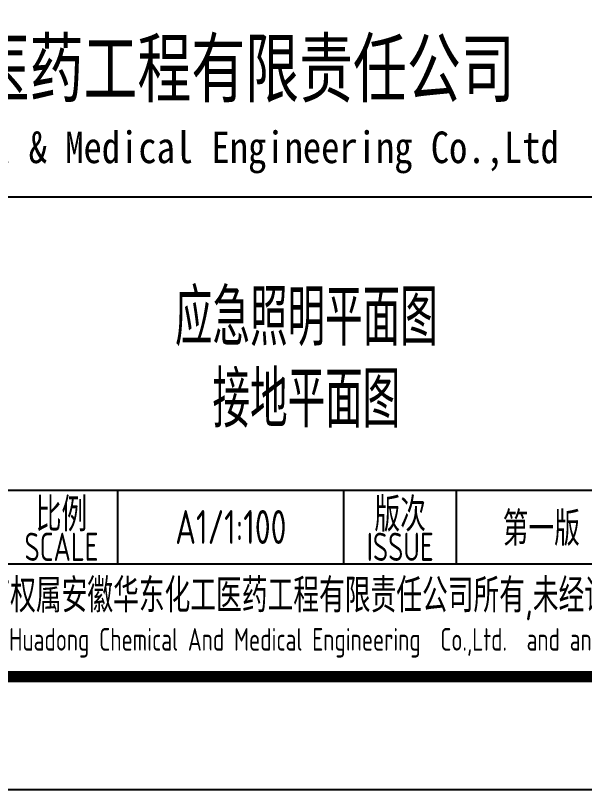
# Model space of a CAD drawing. Extents: x 5211311 to 5622788, y -441754 to -251897.
# Drawn here: x 5403193 to 5408233, y -424514 to -417658 of the extents above; entities that cross this region are included whole.
import ezdxf
from ezdxf.enums import TextEntityAlignment as Align

# ---------------------------------------------------------------- set-up
doc = ezdxf.new("R2010")
doc.units = 0
doc.header["$LTSCALE"] = 1000
doc.header["$MEASUREMENT"] = 0
doc.layers.get('0').update_dxf_attribs({"linetype": 'CONTINUOUS'})
doc.layers.add('PUB_TITLE', color=4, linetype='CONTINUOUS')
doc.styles.add('AHD', font='sceie.shx', dxfattribs={"width": 0.7, "bigfont": 'sceic.shx'})
doc.styles.add('ECEC_TQ_S', font='')
doc.styles.get('ECEC_TQ_S').set_extended_font_data('SimSun')

msp = doc.modelspace()

# ---------------------------------------------------------------- linework, layer by layer
for p, q in [((5397600.7, -419264), (5415600.7, -419264)), ((5397600.7, -421864), (5415600.7, -421864)), ((5404100.7, -422514), (5404100.7, -421864)), ((5406100.7, -422514), (5406100.7, -421864)), ((5407100.7, -422514), (5407100.7, -421864)), ((5397600.7, -422514), (5415600.7, -422514)), ((5397600.7, -423514), (5415600.7, -423514))]:
    msp.add_line(p, q)
at = {"layer": 'PUB_TITLE', "color": 4}
msp.add_lwpolyline([(5332500.7, -424514), (5416600.7, -424514), (5416600.7, -365114), (5332500.7, -365114)], close=True, dxfattribs=at)
at = {"layer": 'PUB_TITLE', "color": 4, "const_width": 100}
msp.add_lwpolyline([(5335000.7, -423514), (5415600.7, -423514), (5415600.7, -366114), (5335000.7, -366114)], close=True, dxfattribs=at)

# ---------------------------------------------------------------- texts
for s, height, style, width, p in [('安徽华东化工医药工程有限责任公司', 500, 'ECEC_TQ_S', 0.7, (5403795.6, -418114)), ('安徽华东化工医药工程有限责任公司', 500, 'ECEC_TQ_S', 0.7, (5403795.6, -418114)), ('Anhui Huadong Chemical & Medical Engineering Co.,Ltd', 280, 'ECEC_TQ_S', 0.85, (5403795.6, -418864)), ('Anhui Huadong Chemical & Medical Engineering Co.,Ltd', 280, 'ECEC_TQ_S', 0.85, (5403795.6, -418864)), ('应急照明平面图', 500, 'AHD', 0.7, (5405769.6, -420306.4)), ('接地平面图', 500, 'AHD', 0.7, (5405769.6, -421032.7)), ('比例', 300, 'AHD', 0.8, (5403600.7, -422064)), ('比例', 300, 'AHD', 0.8, (5403600.7, -422064)), ('版次', 300, 'AHD', 0.8, (5406600.7, -422064)), ('版次', 300, 'AHD', 0.8, (5406600.7, -422064)), ('SCALE', 250, 'AHD', 0.8, (5403600.7, -422364)), ('SCALE', 250, 'AHD', 0.8, (5403600.7, -422364)), ('ISSUE', 250, 'AHD', 0.8, (5406600.7, -422364)), ('ISSUE', 250, 'AHD', 0.8, (5406600.7, -422364)), ('本文件专有权属安徽华东化工医药工程有限责任公司所有,未经许可不得复制或转让给第三方', 300, 'AHD', 0.8, (5406600.7, -422814)), ('本文件专有权属安徽华东化工医药工程有限责任公司所有,未经许可不得复制或转让给第三方', 300, 'AHD', 0.8, (5406600.7, -422814)), ('The proprietary right of this document belongs to Anhui Huadong Chemical And Medical Engineering  Co.,Ltd.  and any replication or transfer to the 3rd. side is forbidden without its permission. ', 200, 'AHD', 0.8, (5406600.7, -423214)), ('The proprietary right of this document belongs to Anhui Huadong Chemical And Medical Engineering  Co.,Ltd.  and any replication or transfer to the 3rd. side is forbidden without its permission. ', 200, 'AHD', 0.8, (5406600.7, -423214))]:
    msp.add_text(s, height=height, dxfattribs=dict(style=style, width=width)).set_placement(p, align=Align.MIDDLE)
at = {"style": 'AHD', "width": 0.8}
for tag, text, p in [('A1/1:100', '1:100', (5405100.7, -422189)), ('第一版', '0', (5407850.7, -422189))]:
    msp.add_attdef(tag, text=text, height=300, dxfattribs=at).set_placement(p, align=Align.MIDDLE)

doc.saveas('drawing.dxf')
